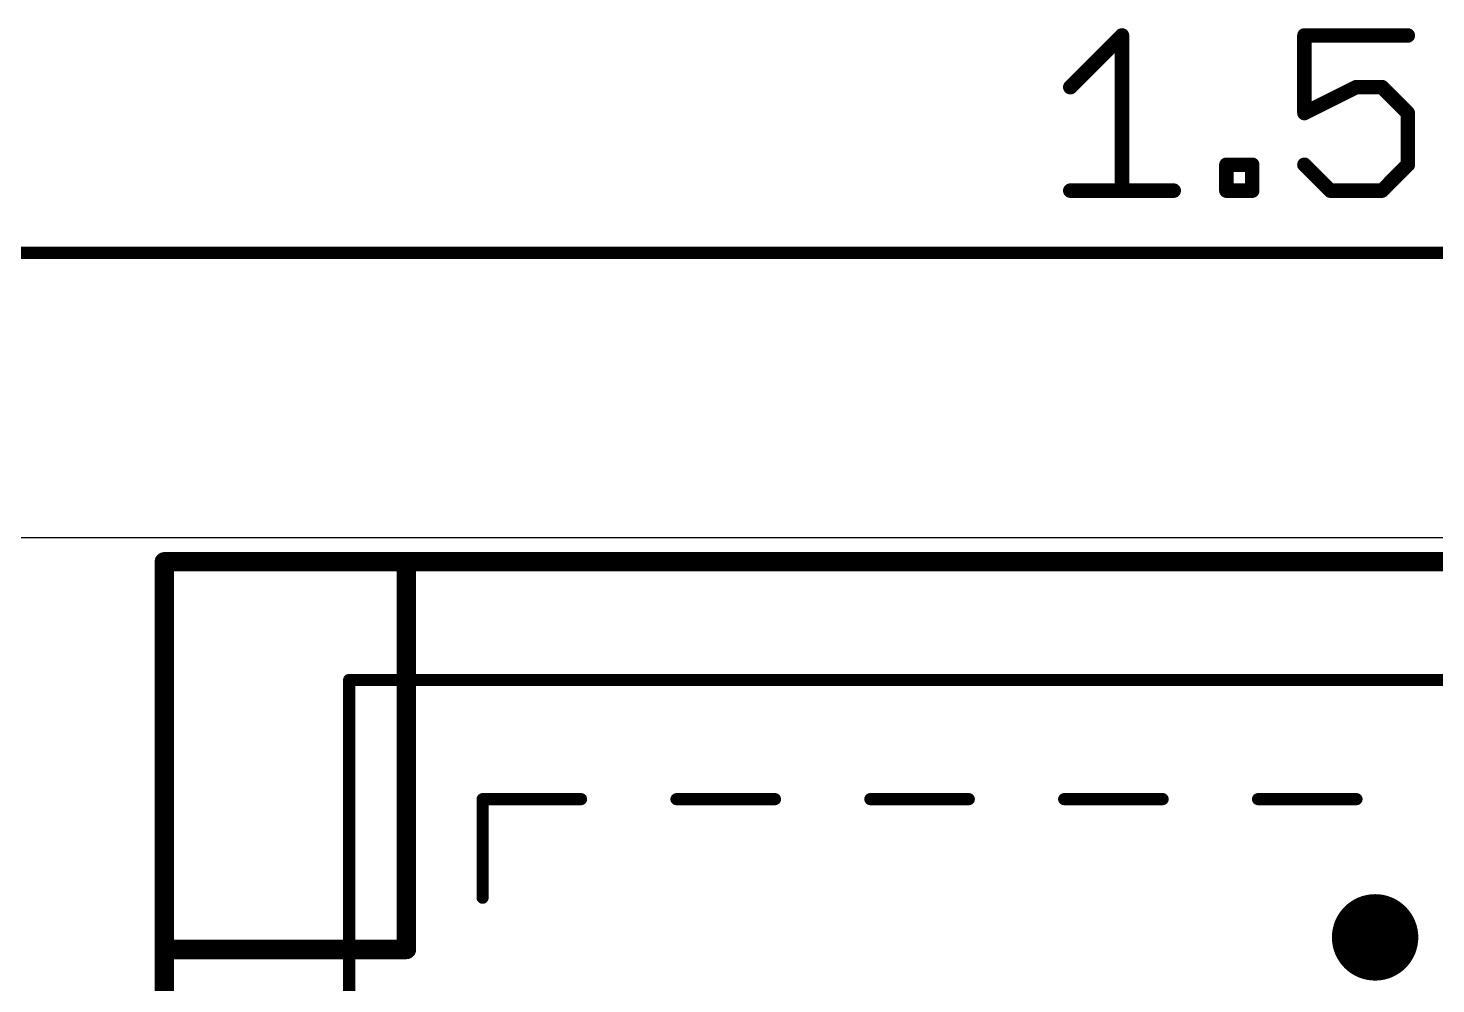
# Model space of a CAD drawing. Extents: x -13.8 to 41.3, y -8.1 to 33.8.
# Drawn here: x -0.92 to 13.85, y 23.76 to 33.77 of the extents above; entities that cross this region are included whole.
import ezdxf

# ---------------------------------------------------------------- set-up
doc = ezdxf.new("R2010")
doc.units = 0
for name, color, linetype in [('18', 110, 'CONTINUOUS'), ('20', 4, 'CONTINUOUS'), ('21', 40, 'CONTINUOUS'), ('22', 6, 'CONTINUOUS'), ('47', 253, 'CONTINUOUS')]:
    doc.layers.add(name, color=color, linetype=linetype)

# ---------------------------------------------------------------- blocks, each defined once
blk = doc.blocks.new('ROUNDV')
at = {"const_width": 0.5}
blk.add_lwpolyline([(0, -0.25, 1), (0, 0.25, 1), (0, -0.25)], format="xyb", dxfattribs=at)

msp = doc.modelspace()

# ---------------------------------------------------------------- linework, layer by layer
at = {"layer": '20'}
msp.add_line((-3.425, 28.434), (31.5, 28.434), dxfattribs=at)
at = {"layer": '21', "const_width": 0.0635}
for points in [[(2.4823, 26.942, 1), (2.4187, 26.942)], [(2.4505, 26.9737, 1), (2.4505, 26.9103)], [(3.8505, 25.7237, 1), (3.8505, 25.6603)], [(3.8823, 25.692, 1), (3.8188, 25.692)], [(4.8838, 25.6603, 1), (4.8838, 25.7237)], [(5.8838, 25.7237, 1), (5.8838, 25.6603)], [(6.9172, 25.6603, 1), (6.9172, 25.7237)], [(7.9172, 25.7237, 1), (7.9172, 25.6603)], [(8.9505, 25.6603, 1), (8.9505, 25.7237)], [(9.9505, 25.7237, 1), (9.9505, 25.6603)], [(10.9838, 25.6603, 1), (10.9838, 25.7237)], [(11.9838, 25.7237, 1), (11.9838, 25.6603)], [(13.0172, 25.6603, 1), (13.0172, 25.7237)], [(3.8188, 24.6587, 1), (3.8823, 24.6587)]]:
    msp.add_lwpolyline(points, format="xyb", dxfattribs=at)
at = {"layer": '21', "const_width": 0.127}
for points in [[(2.4505, 26.942), (28.6505, 26.942)], [(2.4505, -2.298), (2.4505, 26.942)], [(3.8505, 25.692), (4.8838, 25.692)], [(3.8505, 24.6587), (3.8505, 25.692)], [(5.8838, 25.692), (6.9172, 25.692)], [(7.9172, 25.692), (8.9505, 25.692)], [(9.9505, 25.692), (10.9838, 25.692)], [(11.9838, 25.692), (13.0172, 25.692)]]:
    msp.add_lwpolyline(points, dxfattribs=at)
at = {"layer": '22', "const_width": 0.2032}
for points in [[(0.512, 28.18), (0.512, 24.116)], [(3.052, 28.18), (0.512, 28.18)], [(30.992, 28.18), (3.052, 28.18)], [(3.052, 24.116), (3.052, 28.18)], [(0.512, 24.116), (0.512, 20.306)], [(0.512, 24.116), (3.052, 24.116)]]:
    msp.add_lwpolyline(points, dxfattribs=at)
at = {"layer": '22', "const_width": 0.1016}
for points in [[(0.5628, 28.18, 1), (0.4612, 28.18)], [(0.512, 28.2308, 1), (0.512, 28.1292)], [(3.052, 28.2308, 1), (3.052, 28.1292)], [(3.1028, 28.18, 1), (3.0012, 28.18)], [(3.052, 28.1292, 1), (3.052, 28.2308)], [(0.5628, 24.116, 1), (0.4612, 24.116)], [(0.512, 24.1668, 1), (0.512, 24.0652)], [(3.052, 24.0652, 1), (3.052, 24.1668)], [(0.4612, 24.116, 1), (0.5628, 24.116)], [(3.0012, 24.116, 1), (3.1028, 24.116)]]:
    msp.add_lwpolyline(points, format="xyb", dxfattribs=at)
at = {"layer": '47'}
for points, const_width in [([(10.0148, 33.1554), (10.5571, 33.6977)], 0.1524), ([(10.5571, 33.6977), (10.5571, 32.0707)], 0.1524), ([(13.5552, 33.6977), (12.4705, 33.6977)], 0.1524), ([(12.4705, 33.6977), (12.4705, 32.8842)], 0.1524), ([(12.4705, 32.8842), (13.0129, 33.1554)], 0.1524), ([(13.0129, 33.1554), (13.284, 33.1554)], 0.1524), ([(13.284, 33.1554), (13.5552, 32.8842)], 0.1524), ([(13.5552, 32.8842), (13.5552, 32.3419)], 0.1524), ([(11.652, 32.0707), (11.652, 32.3419)], 0.1524), ([(11.652, 32.3419), (11.9231, 32.3419)], 0.1524), ([(11.9231, 32.3419), (11.9231, 32.0707)], 0.1524), ([(12.7417, 32.0707), (12.4705, 32.3419)], 0.1524), ([(13.5552, 32.3419), (13.284, 32.0707)], 0.1524), ([(10.0148, 32.0707), (11.0995, 32.0707)], 0.1524), ([(11.9231, 32.0707), (11.652, 32.0707)], 0.1524), ([(13.284, 32.0707), (12.7417, 32.0707)], 0.1524), ([(-6.535, 31.42), (31.375, 31.42)], 0.13)]:
    msp.add_lwpolyline(points, dxfattribs=dict(at, const_width=const_width))
at = {"layer": '47', "const_width": 0.0762}
for points in [[(10.5952, 33.6977, 1), (10.519, 33.6977)], [(10.5841, 33.6707, 1), (10.5302, 33.7246)], [(12.4705, 33.7358, 1), (12.4705, 33.6596)], [(12.5086, 33.6977, 1), (12.4324, 33.6977)], [(13.5552, 33.6596, 1), (13.5552, 33.7358)], [(13.0129, 33.1935, 1), (13.0129, 33.1173)], [(13.0299, 33.1213, 1), (12.9958, 33.1894)], [(13.311, 33.1823, 1), (13.2571, 33.1284)], [(13.284, 33.1173, 1), (13.284, 33.1935)], [(9.9879, 33.1823, 1), (10.0418, 33.1284)], [(12.4535, 32.9183, 1), (12.4876, 32.8501)], [(13.5933, 32.8842, 1), (13.5171, 32.8842)], [(13.5283, 32.8573, 1), (13.5821, 32.9111)], [(12.4324, 32.8842, 1), (12.5086, 32.8842)], [(11.6901, 32.3419, 1), (11.6139, 32.3419)], [(11.652, 32.38, 1), (11.652, 32.3038)], [(11.9612, 32.3419, 1), (11.885, 32.3419)], [(11.9231, 32.3038, 1), (11.9231, 32.38)], [(12.4975, 32.3688, 1), (12.4436, 32.3149)], [(13.5171, 32.3419, 1), (13.5933, 32.3419)], [(13.5821, 32.3149, 1), (13.5283, 32.3688)], [(10.0148, 32.1088, 1), (10.0148, 32.0326)], [(10.519, 32.0707, 1), (10.5952, 32.0707)], [(11.0995, 32.0326, 1), (11.0995, 32.1088)], [(11.652, 32.1088, 1), (11.652, 32.0326)], [(11.6139, 32.0707, 1), (11.6901, 32.0707)], [(11.885, 32.0707, 1), (11.9612, 32.0707)], [(11.9231, 32.0326, 1), (11.9231, 32.1088)], [(12.7417, 32.1088, 1), (12.7417, 32.0326)], [(12.7148, 32.0438, 1), (12.7686, 32.0976)], [(13.2571, 32.0976, 1), (13.311, 32.0438)], [(13.284, 32.0326, 1), (13.284, 32.1088)]]:
    msp.add_lwpolyline(points, format="xyb", dxfattribs=at)

# ---------------------------------------------------------------- block references
at = {"layer": '18', "xscale": 0.9064, "yscale": 0.9064}
msp.add_blockref('ROUNDV', (13.212, 24.243), dxfattribs=at)
msp.add_blockref('ROUNDV', (13.212, 24.243), dxfattribs=at)

doc.saveas('drawing.dxf')
